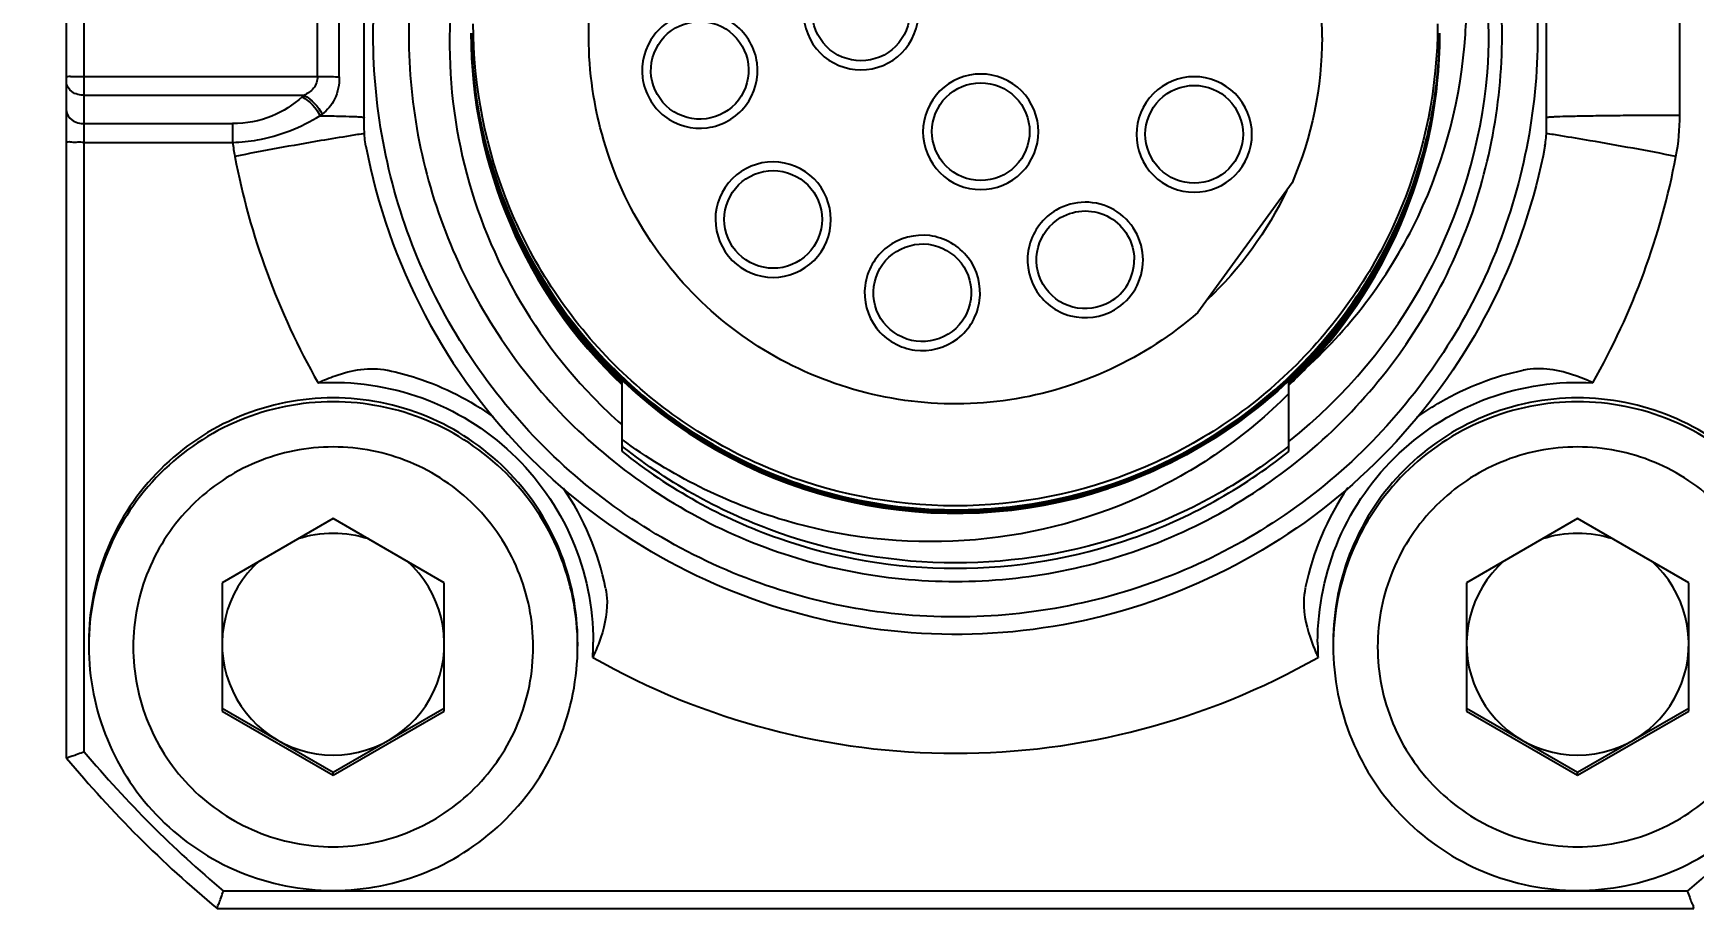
# Model space of a CAD drawing. Header units: millimetres. Extents: x 5828 to 6704, y 123 to 421.
# Drawn here: x 6384.736 to 6385.67, y 189.832 to 190.325 of the extents above; entities that cross this region are included whole.
import ezdxf
from ezdxf import colors
from ezdxf.entities.mleader import LeaderData, LeaderLine
from ezdxf.math import Vec2, Vec3

# ---------------------------------------------------------------- set-up
doc = ezdxf.new("R2010")
doc.units = ezdxf.units.MM
for name, color, linetype in [('外形图', 7, 'Continuous'), ('多重引线', 7, 'Continuous'), ('尺寸标注', 7, 'Continuous')]:
    doc.layers.add(name, color=color, linetype=linetype)
doc.styles.get("Standard").update_dxf_attribs({"font": 'msyh.ttc'})
doc.styles.add('微软雅黑', font='msyh.ttc', dxfattribs={"height": 1.5})
doc.dimstyles.new('尺寸标注_1_20比例', dxfattribs={"dimtxt": 1.5, "dimasz": 1.25, "dimexe": 0.5, "dimexo": 0.4, "dimgap": 0.5, "dimtad": 1, "dimdec": 1, "dimlfac": 20, "dimdsep": 46, "dimtxsty": '微软雅黑', "dimcen": 0.09, "dimadec": 0, "dimazin": 0, "dimtp": 0.01, "dimtm": 0.01, "dimtfac": 1, "dimtdec": 1, "dimtofl": 0, "dimtmove": 0, "dimatfit": 3, "dimfxl": 1, "dimtolj": 1, "dimarcsym": 0})

# ---------------------------------------------------------------- blocks, each defined once
blk = doc.blocks.new('*D1099')
at = {"layer": 'Defpoints', "color": 0}
for p in [(6385.30447, 191.54881), (6370.13537, 186.94951), (6385.30451, 186.94951)]:
    blk.add_point(p, dxfattribs=at)
at = {"layer": '尺寸标注', "color": 0, "lineweight": -2}
for p, q in [((6384.90447, 191.54881), (6369.63537, 191.54881)), ((6370.13537, 190.29881), (6370.13537, 188.19951)), ((6384.90451, 186.94951), (6369.63537, 186.94951))]:
    blk.add_line(p, q, dxfattribs=at)
at = {"layer": '尺寸标注', "color": 0}
for points in [[(6370.34371, 190.29881), (6369.92704, 190.29881), (6370.13537, 191.54881)], [(6369.92704, 188.19951), (6370.34371, 188.19951), (6370.13537, 186.94951)]]:
    blk.add_solid(points, dxfattribs=at)
at = {"layer": '尺寸标注', "color": 0, "insert": (6368.8616, 189.3315), "char_height": 1.5, "attachment_point": 5, "rotation": 90, "style": '微软雅黑'}
blk.add_mtext('\\A1;\\A1;{\\fAlibaba PuHuiTi 3.0 55 Regular|b0|i0|c134|p18;92}', dxfattribs=at)

msp = doc.modelspace()

# ---------------------------------------------------------------- linework, layer by layer
at = {"layer": '外形图', "linetype": 'ByBlock'}
for p, q in [((6384.75449, 189.91754), (6384.75449, 190.75073)), ((6384.76449, 189.92099), (6384.76449, 190.74427)), ((6384.92199, 190.27112), (6384.92199, 190.3847)), ((6385.58699, 190.27112), (6385.58699, 190.3847)), ((6385.66199, 190.27925), (6385.66199, 190.38601)), ((6384.89572, 190.30091), (6384.89572, 190.36347)), ((6384.90791, 190.3008), (6384.90791, 190.36337)), ((6384.98199, 190.32528), (6384.98199, 190.32539)), ((6385.52699, 190.32495), (6385.52699, 190.32544)), ((6384.76449, 190.30091), (6384.89572, 190.30091)), ((6384.88801, 190.29038), (6384.76449, 190.29038)), ((6384.76449, 190.27445), (6384.84793, 190.27445)), ((6384.84793, 190.27445), (6384.84793, 190.26393)), ((6385.52219, 190.27834), (6385.52214, 190.27805)), ((6384.76449, 190.26393), (6384.84793, 190.26393)), ((6385.44384, 190.24122), (6385.39077, 190.1682)), ((6384.93478, 190.13577), (6384.93518, 190.13569)), ((6385.0618, 190.13688), (6385.06169, 190.13699)), ((6385.0618, 190.136), (6385.06169, 190.13612)), ((6385.0618, 190.13513), (6385.06169, 190.13524)), ((6385.0618, 190.13709), (6385.0619, 190.13699)), ((6385.06212, 190.13656), (6385.0618, 190.13688)), ((6385.0618, 190.13622), (6385.0619, 190.13612)), ((6385.06212, 190.13569), (6385.0618, 190.136)), ((6385.0618, 190.13534), (6385.0619, 190.13524)), ((6385.0619, 190.13699), (6385.06222, 190.13667)), ((6385.0619, 190.13612), (6385.06222, 190.1358)), ((6385.06253, 190.13615), (6385.06212, 190.13656)), ((6385.06222, 190.13667), (6385.06264, 190.13626)), ((6385.5742, 190.13577), (6385.5738, 190.13569)), ((6385.06699, 190.08998), (6385.06699, 190.12942)), ((6385.06741, 190.12968), (6385.06731, 190.12978)), ((6385.06741, 190.12989), (6385.06752, 190.12979)), ((6385.06774, 190.12937), (6385.06741, 190.12968)), ((6385.06752, 190.12979), (6385.06784, 190.12948)), ((6385.44114, 190.12928), (6385.44146, 190.12958)), ((6385.44155, 190.12945), (6385.44121, 190.12913)), ((6385.44146, 190.12958), (6385.44157, 190.12968)), ((6385.44165, 190.12955), (6385.44155, 190.12945)), ((6385.44199, 190.08999), (6385.44199, 190.12921)), ((6385.06736, 190.09275), (6385.06699, 190.09305)), ((6385.06699, 190.09073), (6385.06714, 190.09061)), ((6385.06767, 190.09251), (6385.06736, 190.09275)), ((6385.44159, 190.09273), (6385.44124, 190.09245)), ((6385.44199, 190.09305), (6385.44159, 190.09273)), ((6384.90449, 190.05222), (6384.84199, 190.01614)), ((6384.96699, 190.01614), (6384.90449, 190.05222)), ((6385.60449, 190.05222), (6385.54199, 190.01614)), ((6385.66699, 190.01614), (6385.60449, 190.05222)), ((6384.84199, 190.01614), (6384.84199, 189.94399)), ((6384.96699, 189.94399), (6384.96699, 190.01614)), ((6385.54199, 190.01614), (6385.54199, 189.94399)), ((6385.66699, 189.94399), (6385.66699, 190.01614)), ((6384.76699, 189.98268), (6384.76699, 189.9805)), ((6385.04199, 189.98268), (6385.04199, 189.9805)), ((6385.46699, 189.98268), (6385.46699, 189.9805)), ((6384.84199, 189.9456), (6384.90449, 189.90952)), ((6384.90449, 189.90952), (6384.96699, 189.9456)), ((6385.54199, 189.9456), (6385.60449, 189.90952)), ((6385.60449, 189.90952), (6385.66699, 189.9456)), ((6384.84199, 189.94399), (6384.90449, 189.90791)), ((6384.90449, 189.90791), (6384.96699, 189.94399)), ((6385.54199, 189.94399), (6385.60449, 189.90791)), ((6385.60449, 189.90791), (6385.66699, 189.94399)), ((6384.90449, 189.90791), (6384.90449, 189.90952)), ((6385.60449, 189.90791), (6385.60449, 189.90952)), ((6385.66619, 189.8427), (6384.84279, 189.8427)), ((6384.83916, 189.83288), (6385.66982, 189.83288))]:
    msp.add_line(p, q, dxfattribs=at)
for centre, radius, start, end in [((6385.25459, 190.32447), 0.2999, 355.97299, 28.96067), ((6385.25454, 190.32298), 0.2062, 0.0004, 35.23444), ((6385.25468, 190.32549), 0.27269, 180.04428, 226.50483), ((6385.25468, 190.32528), 0.27269, 179.99988, 226.50486), ((6385.25468, 190.32636), 0.27269, 180.22727, 226.50491), ((6385.25468, 190.32615), 0.27269, 180.18286, 226.50493), ((6385.25468, 190.32724), 0.27269, 180.41033, 226.5049), ((6385.25468, 190.32702), 0.27269, 180.36592, 226.5049), ((6385.25468, 190.32877), 0.27269, 180.73222, 224.9505), ((6385.25468, 190.32811), 0.27269, 180.5935, 224.98324), ((6385.25468, 190.32898), 0.27269, 180.77667, 224.98323), ((6385.25468, 190.32985), 0.27269, 180.95987, 224.98334), ((6385.25468, 190.32964), 0.27269, 180.91542, 224.9506), ((6385.2548, 190.32747), 0.27219, 313.35214, 359.47033), ((6385.2548, 190.32594), 0.27219, 313.44962, 359.79262), ((6385.2548, 190.3266), 0.27219, 313.4496, 359.6537), ((6385.2548, 190.32506), 0.27219, 313.44958, 359.97597), ((6385.2548, 190.32573), 0.27219, 313.44961, 359.83709), ((6385.25455, 190.32495), 0.27244, 316.34004, 359.99929), ((6385.25473, 190.32835), 0.27226, 352.40051, 356.43107), ((6385.25459, 190.32789), 0.2726, 184.29278, 224.95056), ((6385.25716, 190.32905), 0.2977, 308.37972, 355.06531), ((6385.25499, 190.32919), 0.27199, 353.61018, 355.28844), ((6385.25483, 190.3292), 0.27216, 355.28842, 355.66298), ((6385.25478, 190.32922), 0.27222, 350.00436, 353.6097), ((6385.255, 190.32831), 0.27199, 351.76891, 352.39977), ((6384.84764, 190.33424), 0.05961, 311.37535, 312.6246), ((6385.25479, 190.32835), 0.2722, 313.23378, 351.76752), ((6385.25494, 190.32919), 0.27205, 349.22702, 350.00397), ((6384.85599, 190.33747), 0.07152, 305.05005, 306.2402), ((6385.25469, 190.32924), 0.27231, 344.32213, 348.49857), ((6385.25493, 190.32919), 0.27206, 348.49917, 349.16408), ((6385.53648, 190.27931), 0.12551, 349.29535, 359.97491), ((6384.97199, 190.27925), 0.12499, 187.04135, 190.69871), ((6385.25478, 190.3277), 0.27221, 313.32798, 346.43538), ((6385.25478, 190.32682), 0.27221, 313.45072, 346.6142), ((6385.53697, 190.27114), 0.05002, 349.3025, 359.98022), ((6385.25704, 190.33361), 0.41519, 190.76704, 209.57902), ((6385.25442, 190.32452), 0.33743, 190.70334, 225.005), ((6385.25498, 190.32917), 0.27201, 343.36882, 344.32137), ((6385.25501, 190.32937), 0.27197, 343.60228, 344.03033), ((6385.25208, 190.33355), 0.41503, 330.41834, 349.23033), ((6385.25478, 190.32857), 0.27222, 313.20442, 343.77765), ((6385.2547, 190.32926), 0.2723, 338.62447, 343.3678), ((6385.25498, 190.32915), 0.272, 338.21487, 338.62344), ((6385.32754, 190.19784), 0.02749, 300.24454, 359.99831), ((6385.32754, 190.19775), 0.03249, 300.2447, 359.99834), ((6385.25459, 190.32781), 0.27256, 224.98379, 226.59868), ((6385.25459, 190.32803), 0.27257, 225.01393, 226.62899), ((6385.25462, 190.32871), 0.27261, 225.0776, 226.72257), ((6385.25461, 190.32892), 0.27259, 225.10741, 226.75252), ((6385.2547, 190.32494), 0.27233, 313.45253, 316.32065), ((6385.25462, 190.32781), 0.27259, 226.7176, 288.35421), ((6385.2585, 190.32149), 0.28908, 223.98852, 228.51138), ((6384.90819, 189.98305), 0.15251, 11.39907, 34.42431), ((6385.60082, 189.98304), 0.15254, 145.46192, 168.59877), ((6384.9045, 189.98168), 0.06249, 131.55573, 48.44427), ((6385.6045, 189.98168), 0.06249, 131.55573, 48.44427), ((6384.9045, 189.98268), 0.14624, 356.65782, 359.99964), ((6385.25449, 190.33274), 0.41255, 240.36454, 299.63546), ((6385.60448, 189.98268), 0.14624, 180.00036, 183.34218), ((6385.2554, 190.33385), 0.65133, 219.73074, 230.27798), ((6385.25527, 190.33355), 0.64115, 220.05103, 229.9577), ((6385.25371, 190.33355), 0.64115, 310.0423, 319.94897)]:
    msp.add_arc(centre, radius, start, end, dxfattribs=at)
for points, knots in [([(6385.02291, 190.0928), (6384.99279, 190.12291), (6384.94395, 190.19586), (6384.91849, 190.32432), (6384.94404, 190.45292), (6385.01689, 190.56191), (6385.12589, 190.63475), (6385.25451, 190.66029), (6385.38299, 190.63483), (6385.45594, 190.586), (6385.48606, 190.55589)], [0, 0, 0, 0, 0.124996, 0.249988, 0.374979, 0.499975, 0.624979, 0.749988, 0.874996, 1, 1, 1, 1]), ([(6385.47194, 190.54172), (6385.44366, 190.57), (6385.37517, 190.61586), (6385.25453, 190.63977), (6385.13375, 190.61579), (6385.0314, 190.5474), (6384.96299, 190.44506), (6384.93901, 190.3243), (6384.96292, 190.20368), (6385.00879, 190.1352), (6385.03708, 190.10692)], [0, 0, 0, 0, 0.125003, 0.250012, 0.375021, 0.500025, 0.625021, 0.750013, 0.875004, 1, 1, 1, 1]), ([(6385.48606, 190.55589), (6385.51618, 190.52577), (6385.56502, 190.45283), (6385.59049, 190.32437), (6385.56495, 190.19576), (6385.49209, 190.08677), (6385.38308, 190.01393), (6385.25446, 189.98839), (6385.12598, 190.01385), (6385.05303, 190.06269), (6385.02291, 190.0928)], [0, 0, 0, 0, 0.124996, 0.249988, 0.374979, 0.499975, 0.624979, 0.749988, 0.874996, 1, 1, 1, 1]), ([(6385.03708, 190.10692), (6385.06535, 190.07865), (6385.13386, 190.0328), (6385.25448, 190.0089), (6385.37524, 190.03289), (6385.47758, 190.10128), (6385.54598, 190.2036), (6385.56997, 190.32435), (6385.54607, 190.44496), (6385.50022, 190.51345), (6385.47194, 190.54172)], [0, 0, 0, 0, 0.125003, 0.250012, 0.375021, 0.500025, 0.625021, 0.750013, 0.875004, 1, 1, 1, 1]), ([(6385.04824, 190.32299), (6385.04824, 190.36008), (6385.06927, 190.43583), (6385.15483, 190.51535), (6385.26915, 190.53935), (6385.34316, 190.51283), (6385.37347, 190.49143)], [0, 0, 0, 0, 0.249979, 0.499976, 0.74999, 1, 1, 1, 1]), ([(6385.54134, 190.3247), (6385.54211, 190.33632), (6385.54234, 190.38279), (6385.53106, 190.42923), (6385.51699, 190.46102)], [0, 0, 0, 0, 0.250878, 1, 1, 1, 1]), ([(6384.99199, 190.42941), (6384.98131, 190.40394), (6384.96738, 190.3495), (6384.971, 190.26556), (6384.99851, 190.18618), (6385.03133, 190.1406), (6385.05051, 190.12072)], [0, 0, 0, 0, 0.249987, 0.499983, 0.749988, 1, 1, 1, 1]), ([(6385.14292, 190.30855), (6385.14186, 190.31677), (6385.13266, 190.333), (6385.10607, 190.34004), (6385.08215, 190.32646), (6385.0774, 190.30843), (6385.07846, 190.30021)], [0, 0, 0, 0, 0.24999, 0.500007, 0.750017, 1, 1, 1, 1]), ([(6385.52574, 190.33062), (6385.52574, 190.29535), (6385.51162, 190.22402), (6385.45128, 190.13388), (6385.36099, 190.07352), (6385.25449, 190.05235), (6385.14799, 190.07352), (6385.0577, 190.13388), (6384.99737, 190.22402), (6384.98324, 190.29535), (6384.98324, 190.33062)], [0, 0, 0, 0, 0.124993, 0.24999, 0.374993, 0.5, 0.625007, 0.75001, 0.875007, 1, 1, 1, 1]), ([(6385.08342, 190.30093), (6385.08252, 190.30789), (6385.08654, 190.32315), (6385.10678, 190.33464), (6385.12928, 190.32868), (6385.13706, 190.31495), (6385.13796, 190.30799)], [0, 0, 0, 0, 0.249984, 0.499993, 0.75001, 1, 1, 1, 1]), ([(6385.16887, 190.33722), (6385.16887, 190.32893), (6385.1759, 190.31166), (6385.20136, 190.30126), (6385.22683, 190.31166), (6385.23386, 190.32893), (6385.23386, 190.33722)], [0, 0, 0, 0, 0.249987, 0.5, 0.750013, 1, 1, 1, 1]), ([(6385.22886, 190.33731), (6385.22886, 190.33029), (6385.22291, 190.31568), (6385.20136, 190.30688), (6385.17982, 190.31568), (6385.17387, 190.33029), (6385.17387, 190.33731)], [0, 0, 0, 0, 0.249987, 0.5, 0.750013, 1, 1, 1, 1]), ([(6385.39077, 190.1682), (6385.3616, 190.14252), (6385.28658, 190.10739), (6385.16482, 190.1246), (6385.07144, 190.20461), (6385.04824, 190.28412), (6385.04824, 190.32299)], [0, 0, 0, 0, 0.250008, 0.500022, 0.75002, 1, 1, 1, 1]), ([(6385.45166, 190.13688), (6385.47777, 190.16068), (6385.52102, 190.21912), (6385.53901, 190.28944), (6385.54134, 190.3247)], [0, 0, 0, 0, 0.499946, 1, 1, 1, 1]), ([(6384.75449, 190.30108), (6384.75449, 190.30083), (6384.75606, 190.30128), (6384.75758, 190.30079), (6384.76094, 190.30098), (6384.76321, 190.30091), (6384.76449, 190.30091)], [0, 0, 0, 0, 0.076383, 0.293144, 0.617463, 1, 1, 1, 1]), ([(6384.89572, 190.30091), (6384.89572, 190.29858), (6384.894, 190.2939), (6384.89003, 190.29131), (6384.88801, 190.29038)], [0, 0, 0, 0, 0.511323, 1, 1, 1, 1]), ([(6384.89572, 190.30091), (6384.8969, 190.30091), (6384.90096, 190.30089), (6384.90502, 190.30094), (6384.90791, 190.3008)], [0, 0, 0, 0, 0.289054, 1, 1, 1, 1]), ([(6384.90791, 190.3008), (6384.90791, 190.29654), (6384.90648, 190.28841), (6384.90123, 190.28195), (6384.89827, 190.27978)], [0, 0, 0, 0, 0.537264, 1, 1, 1, 1]), ([(6385.07846, 190.30021), (6385.07952, 190.29198), (6385.08872, 190.27576), (6385.11531, 190.26871), (6385.13923, 190.28229), (6385.14399, 190.30033), (6385.14292, 190.30855)], [0, 0, 0, 0, 0.24999, 0.500007, 0.750017, 1, 1, 1, 1]), ([(6385.13796, 190.30799), (6385.13886, 190.30104), (6385.13484, 190.28578), (6385.1146, 190.27429), (6385.0921, 190.28025), (6385.08432, 190.29398), (6385.08342, 190.30093)], [0, 0, 0, 0, 0.249984, 0.499993, 0.75001, 1, 1, 1, 1]), ([(6385.30123, 190.26987), (6385.30123, 190.27816), (6385.29419, 190.29543), (6385.26873, 190.30583), (6385.24326, 190.29543), (6385.23623, 190.27816), (6385.23623, 190.26987)], [0, 0, 0, 0, 0.249987, 0.5, 0.750013, 1, 1, 1, 1]), ([(6385.42131, 190.26838), (6385.42131, 190.27667), (6385.41428, 190.29395), (6385.38881, 190.30434), (6385.36335, 190.29395), (6385.35631, 190.27667), (6385.35631, 190.26838)], [0, 0, 0, 0, 0.249987, 0.5, 0.750013, 1, 1, 1, 1]), ([(6384.76449, 190.29038), (6384.76203, 190.29038), (6384.75743, 190.29136), (6384.75449, 190.29562), (6384.75449, 190.29758)], [0, 0, 0, 0, 0.556944, 1, 1, 1, 1]), ([(6385.24123, 190.26996), (6385.24123, 190.27697), (6385.24718, 190.29159), (6385.26873, 190.30038), (6385.29027, 190.29159), (6385.29623, 190.27697), (6385.29623, 190.26996)], [0, 0, 0, 0, 0.249987, 0.5, 0.750013, 1, 1, 1, 1]), ([(6385.36131, 190.26847), (6385.36131, 190.27549), (6385.36727, 190.2901), (6385.38881, 190.2989), (6385.41036, 190.2901), (6385.41631, 190.27549), (6385.41631, 190.26847)], [0, 0, 0, 0, 0.249987, 0.5, 0.750013, 1, 1, 1, 1]), ([(6384.75449, 190.28165), (6384.75449, 190.27969), (6384.75743, 190.27543), (6384.76203, 190.27445), (6384.76449, 190.27445)], [0, 0, 0, 0, 0.443056, 1, 1, 1, 1]), ([(6384.88705, 190.28951), (6384.88199, 190.28509), (6384.86986, 190.2771), (6384.85543, 190.27447), (6384.84793, 190.27445)], [0, 0, 0, 0, 0.472825, 1, 1, 1, 1]), ([(6384.84793, 190.26393), (6384.85261, 190.26404), (6384.86982, 190.26572), (6384.88637, 190.27232), (6384.89706, 190.27892)], [0, 0, 0, 0, 0.271333, 1, 1, 1, 1]), ([(6384.89706, 190.27892), (6384.90057, 190.27886), (6384.90669, 190.27874), (6384.91384, 190.27857), (6384.91799, 190.27835), (6384.92018, 190.27829), (6384.92114, 190.27805), (6384.92199, 190.27809), (6384.92199, 190.27794)], [0, 0, 0, 0, 0.422074, 0.737615, 0.85093, 0.932862, 0.982578, 1, 1, 1, 1]), ([(6385.58699, 190.27794), (6385.58699, 190.27807), (6385.58773, 190.27806), (6385.58857, 190.27826), (6385.59049, 190.27833), (6385.59414, 190.27853), (6385.60045, 190.2787), (6385.60963, 190.27889), (6385.62086, 190.27905), (6385.63853, 190.27921), (6385.65242, 190.27925), (6385.66199, 190.27925)], [0, 0, 0, 0, 0.005107, 0.019598, 0.043486, 0.076567, 0.168971, 0.293288, 0.44475, 0.617541, 1, 1, 1, 1]), ([(6384.76449, 190.26393), (6384.76321, 190.26393), (6384.76094, 190.264), (6384.75758, 190.2638), (6384.75606, 190.2643), (6384.75449, 190.26385), (6384.75449, 190.2641)], [0, 0, 0, 0, 0.382536, 0.706854, 0.923616, 1, 1, 1, 1]), ([(6384.92218, 190.26871), (6384.91945, 190.26855), (6384.91126, 190.26712), (6384.88689, 190.26319), (6384.8653, 190.25909), (6384.84917, 190.25604)], [0, 0, 0, 0, 0.110968, 0.335442, 1, 1, 1, 1]), ([(6385.23623, 190.26987), (6385.23623, 190.26158), (6385.24326, 190.24431), (6385.26873, 190.23391), (6385.29419, 190.24431), (6385.30123, 190.26158), (6385.30123, 190.26987)], [0, 0, 0, 0, 0.249987, 0.5, 0.750013, 1, 1, 1, 1]), ([(6385.29623, 190.26996), (6385.29623, 190.26294), (6385.29027, 190.24833), (6385.26873, 190.23953), (6385.24718, 190.24833), (6385.24123, 190.26294), (6385.24123, 190.26996)], [0, 0, 0, 0, 0.249987, 0.5, 0.750013, 1, 1, 1, 1]), ([(6385.35631, 190.26838), (6385.35631, 190.26009), (6385.36335, 190.24282), (6385.38881, 190.23242), (6385.41428, 190.24282), (6385.42131, 190.26009), (6385.42131, 190.26838)], [0, 0, 0, 0, 0.249987, 0.5, 0.750013, 1, 1, 1, 1]), ([(6385.41631, 190.26847), (6385.41631, 190.26146), (6385.41036, 190.24684), (6385.38881, 190.23804), (6385.36727, 190.24684), (6385.36131, 190.26146), (6385.36131, 190.26847)], [0, 0, 0, 0, 0.249987, 0.5, 0.750013, 1, 1, 1, 1]), ([(6385.65981, 190.25604), (6385.64372, 190.25909), (6385.62216, 190.26316), (6385.59781, 190.26711), (6385.5896, 190.26853), (6385.58684, 190.26871)], [0, 0, 0, 0, 0.663311, 0.888007, 1, 1, 1, 1]), ([(6385.58612, 190.26185), (6385.58047, 190.23197), (6385.56094, 190.17344), (6385.50929, 190.09694), (6385.439, 190.037), (6385.35523, 189.99809), (6385.2641, 189.98304), (6385.17226, 189.99295), (6385.08647, 190.02705), (6385.03735, 190.0644), (6385.01584, 190.0859)], [0, 0, 0, 0, 0.124989, 0.249983, 0.374981, 0.499984, 0.62499, 0.749997, 0.875, 1, 1, 1, 1]), ([(6385.06264, 190.13626), (6385.09558, 190.10358), (6385.18012, 190.05457), (6385.32543, 190.05384), (6385.4524, 190.12446), (6385.50283, 190.20811), (6385.51592, 190.25259)], [0, 0, 0, 0, 0.250094, 0.500133, 0.7501, 1, 1, 1, 1]), ([(6385.17494, 190.24345), (6385.16908, 190.24931), (6385.15189, 190.25655), (6385.12653, 190.2459), (6385.11587, 190.22054), (6385.12312, 190.20336), (6385.12898, 190.19749)], [0, 0, 0, 0, 0.250013, 0.500027, 0.750014, 1, 1, 1, 1]), ([(6385.13252, 190.20112), (6385.12755, 190.20608), (6385.12143, 190.22062), (6385.13044, 190.24208), (6385.1519, 190.25109), (6385.16644, 190.24496), (6385.17141, 190.24)], [0, 0, 0, 0, 0.249987, 0.499973, 0.749986, 1, 1, 1, 1]), ([(6385.12898, 190.19749), (6385.13484, 190.19163), (6385.15203, 190.18439), (6385.17739, 190.19504), (6385.18805, 190.2204), (6385.1808, 190.23759), (6385.17494, 190.24345)], [0, 0, 0, 0, 0.250013, 0.500027, 0.750014, 1, 1, 1, 1]), ([(6385.17141, 190.24), (6385.17637, 190.23504), (6385.18249, 190.2205), (6385.17348, 190.19904), (6385.15202, 190.19003), (6385.13748, 190.19616), (6385.13252, 190.20112)], [0, 0, 0, 0, 0.249987, 0.499973, 0.749986, 1, 1, 1, 1]), ([(6385.50755, 190.2282), (6385.49111, 190.18705), (6385.43672, 190.11169), (6385.31211, 190.05167), (6385.17388, 190.05731), (6385.094, 190.1049), (6385.06253, 190.13615)], [0, 0, 0, 0, 0.249903, 0.499873, 0.749911, 1, 1, 1, 1]), ([(6385.31117, 190.22582), (6385.304, 190.22164), (6385.29262, 190.20687), (6385.29647, 190.17963), (6385.31828, 190.16288), (6385.33675, 190.1655), (6385.34391, 190.16968)], [0, 0, 0, 0, 0.249995, 0.499977, 0.749982, 1, 1, 1, 1]), ([(6385.36004, 190.19775), (6385.36004, 190.20337), (6385.35699, 190.21482), (6385.34448, 190.22724), (6385.32745, 190.23179), (6385.31602, 190.22865), (6385.31117, 190.22582)], [0, 0, 0, 0, 0.24998, 0.499975, 0.749988, 1, 1, 1, 1]), ([(6385.34139, 190.17409), (6385.33533, 190.17055), (6385.31971, 190.16833), (6385.30125, 190.18251), (6385.29799, 190.20555), (6385.30762, 190.21805), (6385.31368, 190.22159)], [0, 0, 0, 0, 0.250018, 0.500023, 0.750005, 1, 1, 1, 1]), ([(6385.31368, 190.22159), (6385.31779, 190.22398), (6385.32747, 190.22664), (6385.34187, 190.22279), (6385.35246, 190.21228), (6385.35504, 190.20259), (6385.35504, 190.19784)], [0, 0, 0, 0, 0.250013, 0.500025, 0.75002, 1, 1, 1, 1]), ([(6385.24005, 190.21143), (6385.23183, 190.2125), (6385.21379, 190.20774), (6385.20021, 190.18382), (6385.20726, 190.15724), (6385.22348, 190.14805), (6385.23171, 190.14698)], [0, 0, 0, 0, 0.250016, 0.500007, 0.749991, 1, 1, 1, 1]), ([(6385.23235, 190.15203), (6385.22539, 190.15293), (6385.21166, 190.1607), (6385.2057, 190.1832), (6385.21719, 190.20344), (6385.23245, 190.20746), (6385.23941, 190.20656)], [0, 0, 0, 0, 0.25001, 0.499993, 0.749983, 1, 1, 1, 1]), ([(6385.23171, 190.14698), (6385.23993, 190.14592), (6385.25796, 190.15067), (6385.27155, 190.17459), (6385.2645, 190.20118), (6385.24827, 190.21037), (6385.24005, 190.21143)], [0, 0, 0, 0, 0.250016, 0.500007, 0.749991, 1, 1, 1, 1]), ([(6385.23941, 190.20656), (6385.24637, 190.20566), (6385.2601, 190.19789), (6385.26606, 190.17539), (6385.25456, 190.15515), (6385.23931, 190.15113), (6385.23235, 190.15203)], [0, 0, 0, 0, 0.25001, 0.499993, 0.749983, 1, 1, 1, 1]), ([(6384.89596, 190.12866), (6384.89911, 190.1301), (6384.91125, 190.13522), (6384.92517, 190.13767), (6384.93478, 190.13577)], [0, 0, 0, 0, 0.260786, 1, 1, 1, 1]), ([(6384.93518, 190.13569), (6384.94078, 190.13453), (6384.96181, 190.12893), (6384.98157, 190.11883), (6384.99456, 190.10948)], [0, 0, 0, 0, 0.263444, 1, 1, 1, 1]), ([(6385.51418, 190.10931), (6385.51847, 190.1124), (6385.53677, 190.12431), (6385.55761, 190.13233), (6385.5738, 190.13569)], [0, 0, 0, 0, 0.242189, 1, 1, 1, 1]), ([(6385.61302, 190.12866), (6385.60988, 190.1301), (6385.59773, 190.13522), (6385.58381, 190.13767), (6385.5742, 190.13577)], [0, 0, 0, 0, 0.260786, 1, 1, 1, 1]), ([(6384.89596, 190.12866), (6384.91565, 190.12981), (6384.95596, 190.12396), (6385.00764, 190.09202), (6385.04255, 190.04229), (6385.05074, 190.0024), (6385.05074, 189.98268)], [0, 0, 0, 0, 0.250017, 0.500025, 0.750019, 1, 1, 1, 1]), ([(6385.44124, 190.13003), (6385.41642, 190.10669), (6385.35728, 190.06907), (6385.25448, 190.04958), (6385.15168, 190.06918), (6385.09256, 190.10687), (6385.06774, 190.13024)], [0, 0, 0, 0, 0.249926, 0.499906, 0.749933, 1, 1, 1, 1]), ([(6385.06784, 190.13036), (6385.09266, 190.10701), (6385.15175, 190.06937), (6385.25448, 190.0498), (6385.35721, 190.06926), (6385.41632, 190.10683), (6385.44114, 190.13015)], [0, 0, 0, 0, 0.250066, 0.500094, 0.750074, 1, 1, 1, 1]), ([(6385.06784, 190.12948), (6385.09266, 190.10614), (6385.15175, 190.0685), (6385.25448, 190.04893), (6385.35721, 190.06839), (6385.41632, 190.10596), (6385.44114, 190.12928)], [0, 0, 0, 0, 0.250067, 0.500095, 0.750074, 1, 1, 1, 1]), ([(6385.45824, 189.98268), (6385.45824, 190.0024), (6385.46644, 190.04229), (6385.50134, 190.09202), (6385.55302, 190.12396), (6385.59333, 190.12981), (6385.61302, 190.12866)], [0, 0, 0, 0, 0.249981, 0.499975, 0.749983, 1, 1, 1, 1]), ([(6385.04199, 189.98268), (6385.04199, 190.00056), (6385.03483, 190.03672), (6385.00425, 190.08241), (6384.95848, 190.11301), (6384.90449, 190.12374), (6384.8505, 190.11301), (6384.80473, 190.08241), (6384.77415, 190.03672), (6384.76699, 190.00056), (6384.76699, 189.98268)], [0, 0, 0, 0, 0.124991, 0.249988, 0.374991, 0.5, 0.625009, 0.750012, 0.875009, 1, 1, 1, 1]), ([(6385.04199, 189.9805), (6385.04199, 189.99838), (6385.03483, 190.03453), (6385.00425, 190.08023), (6384.95848, 190.11083), (6384.90449, 190.12156), (6384.8505, 190.11083), (6384.80473, 190.08023), (6384.77415, 190.03453), (6384.76699, 189.99838), (6384.76699, 189.9805)], [0, 0, 0, 0, 0.124991, 0.249988, 0.374991, 0.5, 0.625009, 0.750012, 0.875009, 1, 1, 1, 1]), ([(6385.44199, 190.12262), (6385.41811, 190.09849), (6385.36083, 190.05874), (6385.25985, 190.03376), (6385.15653, 190.04543), (6385.09432, 190.07656), (6385.06699, 190.09674)], [0, 0, 0, 0, 0.249925, 0.499908, 0.749937, 1, 1, 1, 1]), ([(6385.74199, 189.98268), (6385.74199, 190.00056), (6385.73483, 190.03672), (6385.70425, 190.08241), (6385.65848, 190.11301), (6385.60449, 190.12374), (6385.5505, 190.11301), (6385.50473, 190.08241), (6385.47415, 190.03672), (6385.46699, 190.00056), (6385.46699, 189.98268)], [0, 0, 0, 0, 0.124991, 0.249988, 0.374991, 0.5, 0.625009, 0.750012, 0.875009, 1, 1, 1, 1]), ([(6385.74199, 189.9805), (6385.74199, 189.99838), (6385.73483, 190.03453), (6385.70425, 190.08023), (6385.65848, 190.11083), (6385.60449, 190.12156), (6385.5505, 190.11083), (6385.50473, 190.08023), (6385.47415, 190.03453), (6385.46699, 189.99838), (6385.46699, 189.9805)], [0, 0, 0, 0, 0.124991, 0.249988, 0.374991, 0.5, 0.625009, 0.750012, 0.875009, 1, 1, 1, 1]), ([(6385.01699, 189.98006), (6385.01699, 189.99469), (6385.01113, 190.02427), (6384.98611, 190.06166), (6384.94866, 190.08669), (6384.90449, 190.09547), (6384.86032, 190.08669), (6384.82287, 190.06166), (6384.79785, 190.02427), (6384.79199, 189.99469), (6384.79199, 189.98006)], [0, 0, 0, 0, 0.124991, 0.249987, 0.374991, 0.5, 0.625009, 0.750013, 0.875009, 1, 1, 1, 1]), ([(6385.06697, 190.09001), (6385.09321, 190.06903), (6385.15328, 190.03571), (6385.25448, 190.01854), (6385.35568, 190.0357), (6385.41575, 190.06902), (6385.44199, 190.08999)], [0, 0, 0, 0, 0.249996, 0.5, 0.750004, 1, 1, 1, 1]), ([(6385.44124, 190.09245), (6385.41505, 190.07166), (6385.35518, 190.03864), (6385.25444, 190.02165), (6385.15371, 190.03867), (6385.09385, 190.0717), (6385.06767, 190.09251)], [0, 0, 0, 0, 0.249997, 0.5, 0.750004, 1, 1, 1, 1]), ([(6385.71699, 189.98006), (6385.71699, 189.99469), (6385.71113, 190.02427), (6385.68611, 190.06166), (6385.64866, 190.08669), (6385.60449, 190.09547), (6385.56032, 190.08669), (6385.52287, 190.06166), (6385.49785, 190.02427), (6385.49199, 189.99469), (6385.49199, 189.98006)], [0, 0, 0, 0, 0.124991, 0.249987, 0.374991, 0.5, 0.625009, 0.750013, 0.875009, 1, 1, 1, 1]), ([(6385.05771, 190.01311), (6385.0582, 190.01066), (6385.05928, 190.00035), (6385.05676, 189.98999), (6385.05404, 189.98267)], [0, 0, 0, 0, 0.242872, 1, 1, 1, 1]), ([(6385.45127, 190.01311), (6385.45078, 190.01066), (6385.4497, 190.00035), (6385.45222, 189.98999), (6385.45493, 189.98267)], [0, 0, 0, 0, 0.242864, 1, 1, 1, 1]), ([(6384.76699, 189.9805), (6384.76699, 189.96262), (6384.77415, 189.92646), (6384.80473, 189.88077), (6384.8505, 189.85017), (6384.90449, 189.83944), (6384.95848, 189.85017), (6385.00425, 189.88077), (6385.03483, 189.92646), (6385.04199, 189.96262), (6385.04199, 189.9805)], [0, 0, 0, 0, 0.124994, 0.249992, 0.374994, 0.5, 0.625006, 0.750008, 0.875006, 1, 1, 1, 1]), ([(6384.79199, 189.98006), (6384.79199, 189.96543), (6384.79785, 189.93585), (6384.82287, 189.89847), (6384.86032, 189.87343), (6384.90449, 189.86465), (6384.94866, 189.87343), (6384.98611, 189.89847), (6385.01113, 189.93585), (6385.01699, 189.96543), (6385.01699, 189.98006)], [0, 0, 0, 0, 0.124991, 0.249987, 0.374991, 0.5, 0.625009, 0.750013, 0.875009, 1, 1, 1, 1]), ([(6385.46699, 189.9805), (6385.46699, 189.96262), (6385.47415, 189.92646), (6385.50473, 189.88077), (6385.5505, 189.85017), (6385.60449, 189.83944), (6385.65848, 189.85017), (6385.70425, 189.88077), (6385.73483, 189.92646), (6385.74199, 189.96262), (6385.74199, 189.9805)], [0, 0, 0, 0, 0.124994, 0.249992, 0.374994, 0.5, 0.625006, 0.750008, 0.875006, 1, 1, 1, 1]), ([(6385.49199, 189.98006), (6385.49199, 189.96543), (6385.49785, 189.93585), (6385.52287, 189.89847), (6385.56032, 189.87343), (6385.60449, 189.86465), (6385.64866, 189.87343), (6385.68611, 189.89847), (6385.71113, 189.93585), (6385.71699, 189.96543), (6385.71699, 189.98006)], [0, 0, 0, 0, 0.124991, 0.249987, 0.374991, 0.5, 0.625009, 0.750013, 0.875009, 1, 1, 1, 1]), ([(6384.76449, 189.92099), (6384.76326, 189.92054), (6384.76098, 189.91978), (6384.75783, 189.91843), (6384.75593, 189.91828), (6384.75468, 189.91731), (6384.75449, 189.91753)], [0, 0, 0, 0, 0.371956, 0.694372, 0.917829, 1, 1, 1, 1]), ([(6384.83916, 189.83288), (6384.83944, 189.83288), (6384.83942, 189.83447), (6384.84053, 189.836), (6384.84146, 189.83926), (6384.84234, 189.84148), (6384.84279, 189.8427)], [0, 0, 0, 0, 0.080764, 0.303586, 0.626383, 1, 1, 1, 1]), ([(6385.66619, 189.8427), (6385.66664, 189.84148), (6385.66752, 189.83926), (6385.66845, 189.836), (6385.66956, 189.83447), (6385.66954, 189.83288), (6385.66982, 189.83288)], [0, 0, 0, 0, 0.373617, 0.696414, 0.919236, 1, 1, 1, 1])]:
    msp.add_open_spline(points, degree=3, knots=knots, dxfattribs=at)
for points in [[(6385.46074, 190.32299), (6385.46074, 190.29516), (6385.45487, 190.26677), (6385.44384, 190.24122)], [(6384.88705, 190.28951), (6384.89131, 190.28718), (6384.89491, 190.28328), (6384.89706, 190.27892)], [(6384.88801, 190.29038), (6384.89237, 190.2881), (6384.89609, 190.28419), (6384.89827, 190.27978)], [(6384.92286, 190.26186), (6384.92231, 190.26491), (6384.92207, 190.26802), (6384.92199, 190.27112)], [(6385.44082, 190.23675), (6385.42997, 190.21388), (6385.41457, 190.1927), (6385.39617, 190.1753)], [(6385.44121, 190.12913), (6385.41273, 190.10236), (6385.37756, 190.0814), (6385.34046, 190.06909)], [(6384.88472, 190.04096), (6384.89722, 190.04513), (6384.91176, 190.04513), (6384.92426, 190.04096)], [(6385.58472, 190.04096), (6385.59722, 190.04513), (6385.61176, 190.04513), (6385.62426, 190.04096)], [(6385.05404, 189.98267), (6385.05297, 189.97979), (6385.05178, 189.97695), (6385.05049, 189.97416)], [(6385.45493, 189.98267), (6385.456, 189.97979), (6385.45721, 189.97695), (6385.45849, 189.97416)]]:
    msp.add_open_spline(points, degree=3, dxfattribs=at)

# ---------------------------------------------------------------- dimensions: what is measured, and where the dimension line sits
at = {"layer": '尺寸标注'}
dim = msp.add_linear_dim(base=(6370.13537, 186.94951), p1=(6385.30447, 191.54881), p2=(6385.30451, 186.94951), angle=90, text='\\A1;{\\fAlibaba PuHuiTi 3.0 55 Regular|b0|i0|c134|p18;<>}', dimstyle='尺寸标注_1_20比例', dxfattribs=at)
dim.commit()
dim.dimension.update_dxf_attribs({"geometry": '*D1099', "text_midpoint": (6370.13537, 189.3315), "dimtype": 160})

# ---------------------------------------------------------------- leaders
at = {"layer": '多重引线'}
ml = msp.add_multileader_mtext('Standard', dxfattribs=at)
ml.set_content('{\\fAlibaba PuHuiTi 3.0 65 Medium|b0|i0|c134|p18;2×M4 depth8}')
ml.set_leader_properties(linetype='ByLayer')
ml.build(insert=Vec2(0, 0))
ml.multileader.update_dxf_attribs({"text_left_attachment_type": 5, "text_right_attachment_type": 5, "dogleg_length": 2, "arrow_head_size": 1.25})
ctx = ml.context
ctx.base_point, ctx.char_height, ctx.arrow_head_size, ctx.landing_gap_size, ctx.plane_origin = Vec3(6379.31188, 199.96573), 1.5, 1.25, 0.5, Vec3(6398.18476, 190.47512)
ctx.left_attachment, ctx.right_attachment, ctx.text_align_type = 5, 5, 2
notes = []
notes.append((ctx, [(0, (1, 1, 0), (6395.56764, 199.96573), (-1, 0), 2, [(0, [(6399.05449, 190.03363)], 0, [])])]))
ctx.mtext.insert, ctx.mtext.alignment, ctx.mtext.flow_direction = Vec3(6393.06764, 202.04066), 3, 5
for ctx, leaders in notes:
    for number, flags, end, landing, length, lines in leaders:
        leader = LeaderData()
        leader.index, (leader.has_last_leader_line, leader.has_dogleg_vector, leader.attachment_direction) = number, flags
        leader.last_leader_point, leader.dogleg_vector, leader.dogleg_length = Vec3(end), Vec3(landing), length
        for number, points, colour, breaks in lines:
            line = LeaderLine()
            line.index, line.vertices, line.color, line.breaks = number, Vec3.list(points), colors.encode_raw_color(colour), breaks
            leader.lines.append(line)
        ctx.leaders.append(leader)

doc.saveas('drawing.dxf')
